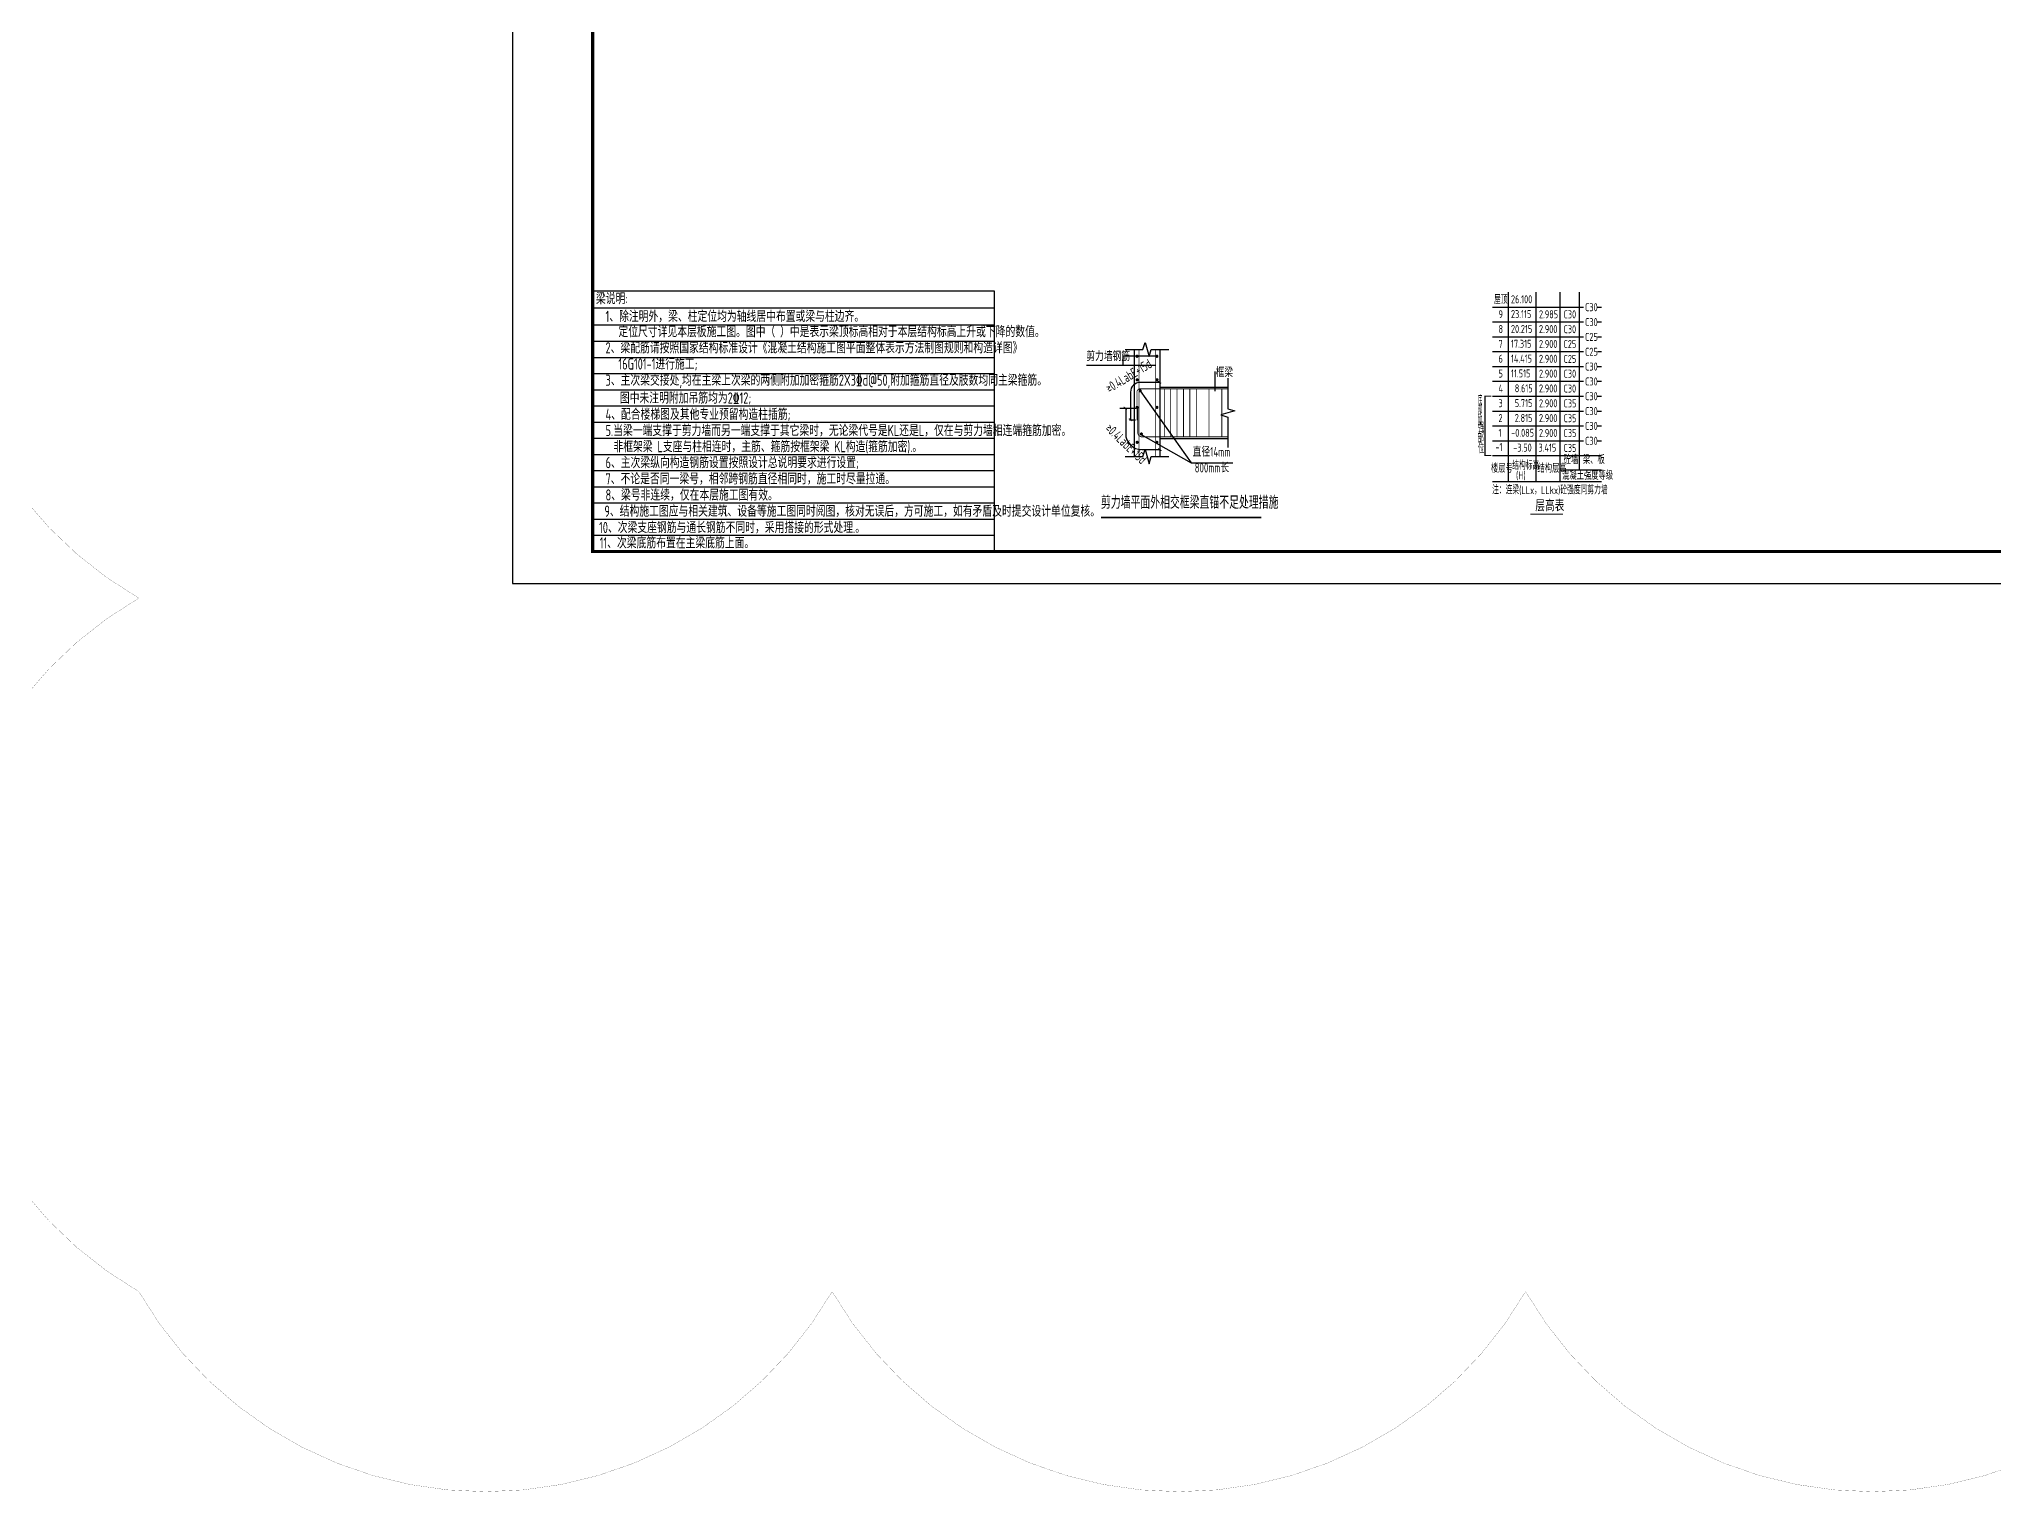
# Model space of a CAD drawing. Extents: x -668857 to 154266, y -275694 to 291306.
# Drawn here: x -140335 to -79265, y -206803 to -161416 of the extents above; entities that cross this region are included whole.
import ezdxf
from ezdxf.enums import TextEntityAlignment as Align

# ---------------------------------------------------------------- set-up
doc = ezdxf.new("R2010")
doc.units = 0
doc.header["$LTSCALE"] = 1000
doc.layers.get('0').update_dxf_attribs({"linetype": 'CONTINUOUS'})
for name, color, linetype in [('-TK', 7, 'CONTINUOUS'), ('DIM', 2, 'CONTINUOUS'), ('LINK', 6, 'CONTINUOUS'), ('REIND', 1, 'CONTINUOUS'), ('S-0-TEXT', 7, 'CONTINUOUS'), ('S-B表格', 2, 'CONTINUOUS'), ('S-文字', 7, 'CONTINUOUS'), ('S-表格线', 54, 'CONTINUOUS'), ('TEXT', 2, 'CONTINUOUS'), ('THIN', 7, 'CONTINUOUS')]:
    doc.layers.add(name, color=color, linetype=linetype)
doc.layers.add('7549', color=9, linetype='CONTINUOUS', lineweight=18)
doc.layers.add('审图修改', color=2, linetype='CONTINUOUS', plot=False)
doc.styles.add('TSSD_Norm', font='Tssdeng.shx', dxfattribs={"bigfont": 'tssdchn.shx'})
doc.styles.add('TSSD_REIN', font='tssdeng.shx', dxfattribs={"width": 0.7, "height": 300, "bigfont": 'tssdchn.shx'})

# ---------------------------------------------------------------- blocks, each defined once
blk = doc.blocks.new('A1')
blk.add_lwpolyline([(0, 59400), (0, 0), (84100, 0), (84100, 59400)], close=True)
at = {"const_width": 100}
blk.add_lwpolyline([(2500, 58400), (2500, 1000), (83100, 1000), (83100, 58400)], close=True, dxfattribs=at)
blk = doc.blocks.new('B20200424131938')
at = {"layer": '7549', "const_width": 40}
blk.add_lwpolyline([(417, 3688), (217, 3688), (217, 1834), (417, 1834)], dxfattribs=at)
at = {"layer": 'S-0-TEXT'}
blk.add_lwpolyline([(1641, 0, 27, 27, 0), (2658, 0, 0, 0, 0)], format="xyseb", dxfattribs=at)
at = {"layer": 'S-B表格'}
for p, q in [((952, 1021), (952, 6932)), ((1817, 1021), (1817, 6932)), ((2567, 1021), (2567, 6932)), ((3167, 1385), (3167, 6932)), ((452, 6469), (3167, 6469)), ((452, 6469), (3167, 6469)), ((3167, 6469), (3298, 6469)), ((3167, 6469), (3298, 6469)), ((3167, 6469), (3298, 6469)), ((3731, 6469), (3862, 6469)), ((3731, 6469), (3862, 6469)), ((3731, 6469), (3862, 6469)), ((452, 6005), (3167, 6005)), ((452, 6005), (3167, 6005)), ((452, 5542), (3167, 5542)), ((452, 5542), (3167, 5542)), ((3167, 6005), (3298, 6005)), ((3167, 6005), (3298, 6005)), ((3167, 6005), (3298, 6005)), ((3167, 5542), (3298, 5542)), ((3167, 5542), (3298, 5542)), ((3167, 5542), (3298, 5542)), ((3731, 6005), (3862, 6005)), ((3731, 6005), (3862, 6005)), ((3731, 6005), (3862, 6005)), ((3731, 5542), (3862, 5542)), ((3731, 5542), (3862, 5542)), ((3731, 5542), (3862, 5542)), ((452, 5078), (3167, 5078)), ((452, 5078), (3167, 5078)), ((3167, 5078), (3298, 5078)), ((3167, 5078), (3298, 5078)), ((3167, 5078), (3298, 5078)), ((3731, 5078), (3862, 5078)), ((3731, 5078), (3862, 5078)), ((3731, 5078), (3862, 5078)), ((452, 4615), (3167, 4615)), ((3167, 4615), (3298, 4615)), ((3731, 4615), (3862, 4615)), ((452, 4151), (3167, 4151)), ((452, 3688), (3167, 3688)), ((3167, 4151), (3298, 4151)), ((3167, 3688), (3298, 3688)), ((3731, 4151), (3862, 4151)), ((3731, 3688), (3862, 3688)), ((452, 3224), (3167, 3224)), ((3167, 3224), (3298, 3224)), ((3731, 3224), (3862, 3224)), ((452, 2761), (3167, 2761)), ((3167, 2761), (3298, 2761)), ((3731, 2761), (3862, 2761)), ((452, 2297), (3167, 2297)), ((452, 1834), (3167, 1834)), ((452, 1834), (3862, 1834)), ((452, 1834), (2854, 1834)), ((452, 1834), (2854, 1834)), ((3167, 2297), (3298, 2297)), ((3731, 2297), (3862, 2297)), ((2567, 1385), (3862, 1385)), ((452, 1021), (3862, 1021))]:
    blk.add_line(p, q, dxfattribs=at)
at = {"style": 'TSSD_REIN'}
for s, width, p, p2 in [('底', 0.535575, (-3, 3408), (134, 3408)), ('加', 0.526341, (-3, 2774), (134, 2774)), ('部', 0.530918, (-3, 3100), (134, 3100))]:
    blk.add_text(s, height=285, dxfattribs=dict(at, width=width)).set_placement(p, p2, align=Align.FIT)
for s, height, width, p in [('部', 285, 0.535575, (-13, 2146)), ('强', 285, 0.535575, (-3, 2477)), ('位', 285, 0.535575, (-3, 1820)), ('砼墙', 250, 0.7, (2681, 1495)), ('梁、板', 250, 0.7, (3279, 1495))]:
    blk.add_text(s, height=height, dxfattribs=dict(at, width=width)).set_placement(p, align=Align.BOTTOM_LEFT)
for s, width, p in [('楼层号', 0.7, (405, 1299)), ('结构标高', 0.65, (1070, 1392)), ('(H)', 0.65, (1188, 1086)), ('结构层高', 0.7, (1860, 1299)), ('混凝土强度等级', 0.7, (2629, 1080))]:
    blk.add_text(s, height=250, dxfattribs=dict(at, width=width)).set_placement(p)
at = {"layer": 'S-0-TEXT', "style": 'TSSD_REIN', "width": 0.7}
blk.add_text('层高表', height=360, dxfattribs=at).set_placement((1790, 90))
at = {"layer": 'S-B表格', "style": 'TSSD_REIN'}
for s, width, p in [('屋顶', 0.65, (503, 6575)), ('26.100', 0.7, (1031, 6590)), ('9', 0.7, (642, 6123)), ('23.115', 0.7, (1031, 6126)), ('2.985', 0.7, (1907, 6121)), ('C30', 0.7, (2675, 6118)), ('C30', 0.65, (3345, 6341)), ('C30', 0.65, (3345, 5877)), ('8', 0.7, (642, 5660)), ('20.215', 0.7, (1031, 5663)), ('2.900', 0.7, (1907, 5658)), ('C30', 0.7, (2675, 5654)), ('C25', 0.65, (3345, 5414)), ('7', 0.7, (642, 5196)), ('6', 0.7, (642, 4733)), ('17.315', 0.7, (1031, 5199)), ('14.415', 0.7, (1031, 4736)), ('2.900', 0.7, (1907, 5194)), ('2.900', 0.7, (1907, 4731)), ('C25', 0.7, (2675, 5191)), ('C25', 0.7, (2675, 4727)), ('C25', 0.65, (3345, 4950)), ('5', 0.7, (642, 4269)), ('11.515', 0.7, (1031, 4272)), ('2.900', 0.7, (1907, 4267)), ('C30', 0.7, (2675, 4264)), ('C30', 0.65, (3345, 4487)), ('4', 0.7, (642, 3806)), ('8.615', 0.7, (1150, 3809)), ('2.900', 0.7, (1907, 3804)), ('C30', 0.7, (2675, 3800)), ('C30', 0.65, (3345, 4023)), ('C30', 0.65, (3345, 3560)), ('3', 0.7, (642, 3342)), ('2', 0.7, (642, 2879)), ('2.815', 0.7, (1150, 2882)), ('5.715', 0.7, (1150, 3345)), ('2.900', 0.7, (1907, 3340)), ('2.900', 0.7, (1907, 2877)), ('C35', 0.7, (2675, 3337)), ('C35', 0.7, (2675, 2873)), ('C30', 0.65, (3345, 3096)), ('1', 0.7, (642, 2415)), ('-0.085', 0.7, (1038, 2418)), ('2.900', 0.7, (1907, 2413)), ('C35', 0.7, (2675, 2410)), ('C30', 0.65, (3345, 2633)), ('-1', 0.7, (545, 1974)), ('-3.50', 0.7, (1103, 1955)), ('3.415', 0.7, (1891, 1955)), ('C35', 0.7, (2675, 1946)), ('C30', 0.65, (3345, 2169))]:
    blk.add_text(s, height=250, dxfattribs=dict(at, width=width)).set_placement(p)
at = {"layer": 'TEXT', "style": 'TSSD_REIN', "width": 0.65}
blk.add_text('注：连梁(LLx，LLkx)砼强度同剪力墙', height=250, dxfattribs=at).set_placement((443, 627))
blk = doc.blocks.new('A$C2E181E2C')
at = {"linetype": 'Continuous'}
for points in [[(1215, 5268), (1765, 5268), (1835, 5488), (1955, 5048), (2025, 5268), (2575, 5268)], [(1495, 5268), (1495, 1922)], [(2295, 5268), (2295, 1922)], [(4415, 4371), (4415, 3421), (4635, 3351), (4195, 3231), (4415, 3161), (4415, 2211)], [(2295, 4091), (4415, 4091)], [(2295, 2491), (4415, 2491)], [(1215, 1922), (1765, 1922), (1835, 2142), (1955, 1702), (2025, 1922), (2575, 1922)]]:
    blk.add_lwpolyline(points, dxfattribs=at)
at = {"linetype": 'Continuous', "const_width": 50}
blk.add_lwpolyline([(453, 25), (5462, 25)], dxfattribs=at)
at = {"layer": 'DIM'}
for p, q in [((1378, 3941), (1378, 3062)), ((2295, 4241), (1678, 4241)), ((1546, 3430), (1042, 3430)), ((1226, 3430), (1226, 2641)), ((1726, 2141), (2295, 2141))]:
    blk.add_line(p, q, dxfattribs=at)
at = {"layer": 'DIM', "const_width": 30}
for points in [[(2232, 4284), (2336, 4212)], [(1164, 3473), (1267, 3401)], [(1324, 3111), (1428, 3039)], [(2243, 2177), (2347, 2104)]]:
    blk.add_lwpolyline(points, dxfattribs=at)
at = {"layer": 'DIM'}
blk.add_lwpolyline([(1532, 3062), (1341, 3062)], dxfattribs=at)
for centre, radius, start, end in [((1678, 3941), 300, 90, 180), ((1726, 2641), 500, 180, 270)]:
    blk.add_arc(centre, radius, start, end, dxfattribs=at)
at = {"layer": 'LINK', "color": 1, "const_width": 25}
for points in [[(1641, 5268), (1641, 1922)], [(2162, 5268), (2162, 1922)], [(2432, 4041), (2432, 2541)], [(2632, 4041), (2632, 2541)], [(2832, 4041), (2832, 2541)], [(3032, 4041), (3032, 2541)], [(3232, 4041), (3232, 2541)], [(3432, 4041), (3432, 2541)], [(3832, 4041), (3832, 2541)], [(4232, 4041), (4232, 2541)]]:
    blk.add_lwpolyline(points, dxfattribs=at)
for points in [[(4415, 4041), (1678, 4041, 0.414214), (1578, 3941), (1578, 3062)], [(1607, 3430), (1607, 2641, 0.300979), (1726, 2541), (4415, 2541)]]:
    blk.add_lwpolyline(points, format="xyb", dxfattribs=at)
at = {"layer": 'REIND', "const_width": 50}
for points in [[(1608, 5058, 1), (1558, 5058, 1)], [(2226, 5058, 1), (2176, 5058, 1)], [(1610, 4324, 1), (1560, 4324, 1)], [(2228, 4324, 1), (2178, 4324, 1)], [(1703, 3978, 1), (1653, 3978, 1)], [(1608, 3461, 1), (1558, 3461, 1)], [(2226, 3461, 1), (2176, 3461, 1)], [(1742, 2629, 1), (1692, 2629, 1)], [(1608, 2370, 1), (1558, 2370, 1)], [(2226, 2370, 1), (2176, 2370, 1)]]:
    blk.add_lwpolyline(points, format="xyb", close=True, dxfattribs=at)
at = {"layer": 'THIN'}
for p, q in [((2226, 5058), (1138, 5058)), ((1138, 5058), (1138, 4767)), ((2162, 4767), (0, 4767)), ((1678, 3978), (3271, 1732)), ((1692, 2629), (3271, 1732)), ((3271, 1732), (4577, 1732))]:
    blk.add_line(p, q, dxfattribs=at)
blk.add_lwpolyline([(4015, 4584), (4015, 3965)], dxfattribs=at)
at = {"layer": 'TEXT', "color": 0, "style": 'TSSD_Norm', "width": 0.7}
blk.add_text('剪力墙平面外相交框梁直锚不足处理措施', height=400, dxfattribs=at).set_placement((454, 172), align=Align.BOTTOM_LEFT)
at = {"layer": 'THIN', "style": 'TSSD_REIN', "width": 0.7}
for s, p in [('剪力墙钢筋', (-2, 4818)), ('框梁', (4036, 4317)), ('直径14mm', (3321, 1833)), ('800mm长', (3383, 1337))]:
    blk.add_text(s, height=300, dxfattribs=at).set_placement(p, align=Align.BOTTOM_LEFT)
for rotation, p in [(31.43006, (766, 3828)), (316.06206, (504, 2706))]:
    blk.add_text('≥0.4LabE+15d', height=300, rotation=rotation, dxfattribs=at).set_placement(p, align=Align.BOTTOM_LEFT)

msp = doc.modelspace()

# ---------------------------------------------------------------- linework, layer by layer
at = {"layer": 'S-B表格', "color": 6, "linetype": 'ByBlock', "ltscale": 0.5, "const_width": 30}
msp.add_lwpolyline([(-94931.61, -169790.18), (-92085.23, -169790.18)], dxfattribs=at)
at = {"layer": 'S-表格线'}
for p, q in [((-123041.57, -169277.76), (-123041.57, -177424.26)), ((-123041.57, -169277.76), (-110502.32, -169277.76)), ((-110502.32, -169277.76), (-110502.32, -177424.26)), ((-123041.57, -169812.51), (-110502.32, -169812.51)), ((-123041.57, -170347.26), (-110502.32, -170347.26)), ((-123041.57, -170852.76), (-110502.32, -170852.76)), ((-123041.57, -171358.26), (-110502.32, -171358.26)), ((-123041.57, -171863.76), (-110502.32, -171863.76)), ((-123041.57, -172369.26), (-110502.32, -172369.26)), ((-123041.57, -172874.76), (-110502.32, -172874.76)), ((-123041.57, -173380.26), (-110502.32, -173380.26)), ((-123041.57, -173885.76), (-110502.32, -173885.76)), ((-123041.57, -174391.26), (-110502.32, -174391.26)), ((-123041.57, -174896.76), (-110502.32, -174896.76)), ((-123041.57, -175402.26), (-110502.32, -175402.26)), ((-123041.57, -175907.76), (-110502.32, -175907.76)), ((-123041.57, -176413.26), (-110502.32, -176413.26)), ((-123041.57, -176918.76), (-110502.32, -176918.76)), ((-123041.57, -177424.26), (-110502.32, -177424.26))]:
    msp.add_line(p, q, dxfattribs=at)
at = {"layer": '审图修改', "const_width": 5}
msp.add_lwpolyline([(-28909.54, -113894.57, -0.57735027), (-28909.54, -135556.85, -0.57735027), (-28909.54, -157219.13, -0.57735027), (-28909.54, -178881.4, -0.57735027), (-28909.54, -200543.68, -0.57735027), (-50571.82, -200543.68, -0.57735027), (-72234.1, -200543.68, -0.57735027), (-93896.37, -200543.68, -0.57735027), (-115558.65, -200543.68, -0.57735027), (-137220.93, -200543.68, -0.57735027), (-137220.93, -178881.4, -0.57735027), (-137220.93, -157219.13, -0.57735027), (-137220.93, -135556.85, -0.57735027), (-137220.93, -113894.57, -0.57735027)], format="xyb", dxfattribs=at)

# ---------------------------------------------------------------- block references
at = {"layer": '-TK'}
msp.add_blockref('A1', (-125541.57, -178424.26), dxfattribs=at)
msp.add_blockref('A$C2E181E2C', (-107615.18, -176383.13))
at = {"layer": 'S-B表格'}
msp.add_blockref('B20200424131938', (-95383.25, -176258.78), dxfattribs=at)

# ---------------------------------------------------------------- texts
at = {"layer": 'S-文字', "style": 'TSSD_REIN', "width": 0.7}
for s, p in [('梁说明:  ', (-122938.48, -169697.52)), ('1、除注明外，梁、柱定位均为轴线居中布置或梁与柱边齐。', (-122638.63, -170252.94)), ('定位尺寸详见本层板施工图。图中（ ）中是表示梁顶标高相对于本层结构标高上升或下降的数值。', (-122235.85, -170729.19)), ('2、梁配筋请按照国家结构标准设计《混凝土结构施工图平面整体表示方法制图规则和构造详图》', (-122638.63, -171234.69)), ('16G101-1进行施工;', (-122235.62, -171740.19)), ('3、主次梁交接处,均在主梁上次梁的两侧附加加密箍筋2X3\x84d@50,附加箍筋直径及肢数均同主梁箍筋。', (-122638.63, -172245.69)), ('图中未注明附加吊筋均为2%%13212;', (-122190.99, -172802.53)), ('4、配合楼梯图及其他专业预留构造柱插筋;', (-122638.63, -173313.44)), ('5.当梁一端支撑于剪力墙而另一端支撑于其它梁时，无论梁代号是KL还是L，仅在与剪力墙相连端箍筋加密。', (-122638.63, -173818.94)), ('非框架梁 L支座与柱相连时，主筋、箍筋按框架梁 KL构造(箍筋加密).。', (-122391.52, -174322.63)), ('6、主次梁纵向构造钢筋设置按照设计总说明要求进行设置;', (-122638.63, -174821.44)), ('7、不论是否同一梁号，相邻跨钢筋直径相同时，施工时尽量拉通。', (-122638.63, -175326.94)), ('8、梁号非连续，仅在本层施工图有效。', (-122638.63, -175832.44)), ('10、次梁支座钢筋与通长钢筋不同时，采用搭接的形式处理.。', (-122840.29, -176849.21)), ('9、结构施工图应与相关建筑、设备等施工图同时阅图，核对无误后，方可施工，如有矛盾及时提交设计单位复核。', (-122674.34, -176337.94)), ('11、次梁底筋布置在主梁底筋上面。', (-122821.6, -177330.16))]:
    msp.add_text(s, height=350, dxfattribs=at).set_placement(p)

doc.saveas('drawing.dxf')
